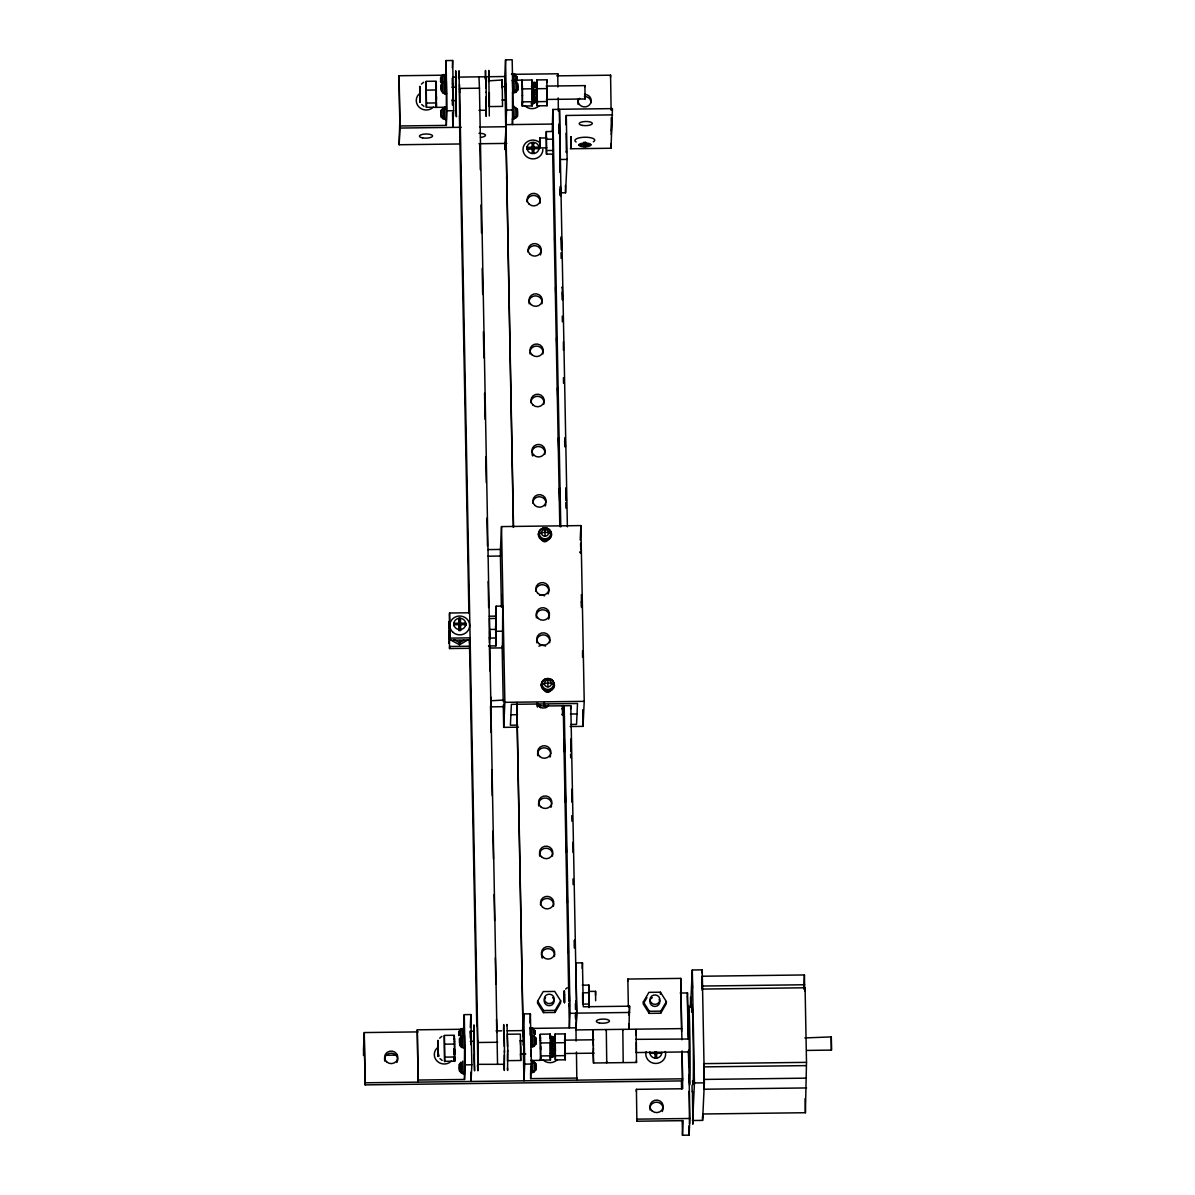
<?xml version="1.0" encoding="UTF-8"?>
<svg xmlns="http://www.w3.org/2000/svg" width="1195" height="1195" viewBox="0 0 1195 1195"><rect width="100%" height="100%" fill="white"/><g stroke="black" fill="none" stroke-linecap="round" stroke-linejoin="round"><path stroke-width="1.5" d="M446.377 93.24L446.318 107.236L436.399 107.356L436.265 84.262M445.601 79.363L445.63 77.541L445.72 79.811M444.54 1060.323L444.689 1061.713L444.256 1035.632M454.444 1058.576L454.578 1059.771L454.563 1049.554M454.578 1051.182L454.548 1054.498M463.809 1033.436L463.839 1031.614L463.944 1034.721M488.576 81.409L488.8 70.4L489.308 115.93M490.816 702.496L490.682 696.939L490.831 703.347M490.846 705.02L490.816 706.842L503.439 706.678M496.104 629.287L496.074 633.679L495.94 629.78M502.034 87.28L502.154 80.005L488.874 80.827M502.273 606.253L502.034 595.259L502.094 606.806M504.409 1055.036L504.245 1064.312L477.701 1064.327M505.873 99.872L505.515 83.381L505.784 103.188L505.873 99.872L502.049 100.007M507.636 1053.378L507.502 1060.652L520.736 1060.488L520.796 1046.506M522.305 85.801L522.364 106.28L522.439 95.406M530.774 1056.051L530.759 1049.942M540.678 1058.187L540.513 1039.874M555.421 1051.361L555.182 1040.352L555.122 1041.443M569.074 994.404L569.059 986.726L569.313 996.167M569.313 998.856L569.298 1000.768M569.343 999.528L569.328 1006.534L569.149 1004.054M687.932 1024.578L687.319 997.093M690.471 1006.145L690.62 997.048L691.068 1007.041M703.9 1073.932C704.064 1064.222 704.303 1089.526 703.945 1077.965M496.03 618.442L489.427 618.532L489.591 638.07L496.194 637.996L496.239 629.377L495.791 616.127L489.173 616.202M442.24 77.092L442.284 75.18L442.494 82.037M446.138 109.074L446.198 106.863M452.517 87.354L452.606 84.038L452.875 103.845L452.651 99.409M458.835 77.152L459.044 70.774L459.672 116.722M460.448 1031.166L460.493 1029.253L460.702 1036.11M461.195 1038.082C461.375 1031.957 461.673 1050.868 461.315 1046.148M470.725 1041.428L470.815 1038.111L471.099 1044.893M485.275 78.138L485.499 70.445L486.051 88.101M477.955 1059.009L477.791 1064.64M496.104 630.348L496.059 632.006L495.925 628.615M503.917 701.136C504.021 697.581 504.185 708.501 503.976 705.812M503.498 1030.897L503.707 1024.518L504.335 1046.491M514.97 76.181L515.03 74.269L515.239 81.126M515.732 83.112C515.956 76.838 516.15 98.423 515.807 90.043M532.238 98.468L531.984 86.667M533.807 1062.878C533.986 1056.918 534.284 1075.575 533.926 1070.929M569.208 992.925L569.104 989.953L569.238 993.896M569.074 993.344L569.178 992.194M580.247 552.643L580.277 551.537L580.352 553.016M575.945 1002.007L575.96 1000.872L575.915 1002.754M593.138 1042.1L593.198 1039.889L593.422 1046.088M635.889 1034.96L636.054 1029.448L636.502 1062.46L593.512 1062.997L593.049 1051.705M702.794 1114.293L702.705 1117.609L702.585 1116.578M443.001 83.038L443.046 82.111L443.136 92.911M442.867 108.73C443.106 106.385 443.285 121.92 442.972 117.767M461.076 1062.803C461.315 1060.443 461.494 1075.993 461.18 1071.84M515.613 107.819C515.867 105.698 516.016 120.874 515.702 116.871M533.194 1029.283L533.239 1028.342L533.433 1033.72M533.956 1036.199C534.21 1034.078 534.359 1049.255 534.045 1045.237M436.459 103.816L436.369 105.713M443.883 75.509L443.928 74.463L444.167 82.156M445.735 80.648L445.586 74.239L445.601 80.184M446.437 93.688L446.332 81.17L443.016 82.38C439.82 83.441 442.225 96.212 441.403 88.042M446.318 119.38L446.318 107.236L444.525 107.401M454.668 1057.889L454.608 1061.429L454.384 1056.873M485.454 79.348L485.573 76.599L485.977 84.143M462.092 1029.582L462.136 1028.536L462.375 1036.229M462.853 1036.498L462.898 1035.453L463.003 1047.597M489.353 105.937L489.367 92.598M464.033 1036.244L463.794 1028.312L463.809 1034.258M464.646 1047.761L464.511 1035.557M464.526 1073.454L464.496 1061.623M490.697 700.778L503.349 700.076M512.67 93.225L512.461 80.334L515.762 81.469L517.45 83.531L517.599 87.593L517.569 90.387L517.465 83.381L517.584 90.222L515.971 92.344L512.565 92.851M513.312 74.643L513.372 73.597L513.596 81.29M512.476 119.112L512.506 92.418M522.424 102.74L522.334 104.637M530.625 1035.497L530.67 1034.407L530.819 1047.492M530.655 1072.617L530.759 1066.313M532.283 1035.632C532.567 1033.227 532.746 1050.33 532.387 1045.789M562.247 287.95L562.292 286.875L562.472 300.079L562.233 292.148M540.633 1056.813L540.573 1060.353L530.655 1060.473M584.863 86.697L584.908 85.607L546.16 86.085M582.562 657.369L582.562 650.692M588.926 992.238L588.956 991.432L589.045 1000.812M702.585 989.072L805.086 987.787L806.505 1062.355L704.004 1063.64L703.915 1075.231M806.505 1062.355L805.4 1112.724L702.899 1113.994M398.876 79.931L399.07 75.748L443.509 75.195M399.713 123.862L399.145 144.744L460.404 143.968M399.145 144.744L400.026 125.968L399.07 75.748M418.101 1031.897L364.281 1032.57L363.489 1049.255L363.609 1055.529L364.296 1040.935L365.132 1084.881L682.554 1080.907L682.121 1050.928M365.132 1084.881L364.281 1032.57M419.699 97.841L419.908 90.88M436.324 87.788L436.1 81.2L426.182 81.32L426.406 107.236L436.399 107.356M436.324 107.102L435.966 81.604M445.556 74.568L442.269 75.449L440.656 77.57L440.656 82.022L440.641 81.111M441.418 88.938L441.418 84.322L441.538 91.178L443.226 93.24L446.542 94.046M441.284 114.63C441.269 99.215 441.567 127.432 441.269 113.734M452.546 112.509L452.83 127.387L453.622 110.702L452.666 60.497L446.049 60.572L445.496 82.619M400.026 125.968L446.318 125.385L447.005 110.791L446.049 60.572M452.308 67.906L452.666 60.497M417.279 1029.821L418.13 1082.132L417.279 1029.821L463.57 1029.253L464.257 1014.645L470.875 1014.57L471.831 1064.775L471.039 1081.46L470.86 1072.169M449.066 623.446L449.171 621.355L449.544 648.556L469.62 648.302M469.396 612.766L449.559 613.02L449.454 615.096L449.947 640.206L469.784 639.967M449.141 630.527L449.26 643.552L449.35 641.461M449.245 628.451L449.544 622.192M449.753 633.126L449.454 639.385L459.537 644.717L467.992 639.922M449.544 648.556L449.649 646.465L470.008 646.211M449.947 640.206L449.559 613.02M437.878 1049.927L437.908 1040.397L438.117 1056.455L437.938 1040.546M438.012 1047.104L438.117 1044.938M437.908 1051.914L438.012 1049.748M438.147 1046.925L438.132 1056.26M458.955 624.253L458.91 618.383L458.955 624.253L453.861 624.313L453.891 625.777L453.921 623.267L458.999 623.207M459.029 624.671L459.074 630.542L459.029 624.671L453.951 624.731M458.865 619.413L459.687 618.278L461.225 618.442A5.96 5.661 2.7 0 1 465.527 622.386L465.617 625.627L465.662 624.582L460.568 624.656L460.523 625.687M459.851 630.631L459.896 629.586L461.434 629.377A5.96 5.661 2.7 0 0 465.572 625.314L465.751 623.85M459.537 644.717L459.731 640.55M465.587 624.163L460.493 624.223L460.553 623.192L465.632 623.118L465.706 624.895M460.672 629.481L460.613 630.527L460.568 624.656M454.458 1039.575L454.309 1035.258L444.391 1035.393L444.615 1061.309L454.533 1061.175L454.548 1040.95M469.501 643.298L469.59 641.207M513.387 527.413L504.768 76.525L505.56 59.84L512.177 59.75L513.133 109.97L512.446 124.564L512.341 118.977M459.627 1043.011L459.627 1038.395L459.731 1045.416L459.612 1038.56L462.868 1035.766M459.492 1068.703L459.522 1064.147L459.597 1071.108L459.478 1067.807M505.56 59.84L506.516 110.045L505.067 149.689L505.754 135.095M506.59 179.026L506.695 176.95M418.235 1080.041L464.526 1079.458L465.213 1064.864L464.257 1014.645M470.262 1027.536L470.875 1014.57M489.338 643.044L489.367 637.398M489.621 639.713L489.591 631.348M516.808 78.855L516.703 81.066L516.718 76.45L516.837 80.662M517.465 87.982L517.569 85.771M517.33 113.674C517.345 96.855 517.405 130.808 517.315 109.238L514.014 106.549M495.626 617.128L496.149 606.179L502.751 606.104L502.453 647.884L489.681 648.048M488.531 645.972L495.94 645.883L496.149 606.179M570.135 726.53L583.04 726.366L584.221 701.345L580.875 525.591L501.512 526.592L500.332 551.612L501.392 607.12M527.085 148.344L527.144 147.299L532.223 147.239L532.178 148.285L526.995 149.076M531.79 84.173L531.984 79.99L512.147 80.244M522.29 106.026L532.208 105.907L531.984 79.99M518.451 727.172L503.692 727.367L504.873 702.331L501.512 526.592M532.925 103.293L532.88 104.338L531.342 104.353L531.387 103.323L533.702 103.188A5.96 5.661 2.7 0 0 537.272 100.514M532.208 149.748L532.253 148.703L527.159 148.763M538.811 148.195L533.717 148.255L533.762 147.224L538.855 147.149L538.915 148.927M531.581 99.648C538.661 97.99 537.675 99.439 537.167 105.847L547.086 105.728L546.877 79.811L536.943 79.931L536.809 91.507M533.747 149.719L533.792 148.688L538.885 148.613M537.167 105.847L536.943 79.931M546.742 82.589L546.877 79.811M517.121 723.02L517.301 703.93M546.294 148.031L546.503 154.155L553.121 154.08L552.927 131.495L546.324 131.584L546.175 138.441M546.503 154.155L546.324 131.584M567.386 526.831L559.424 109.387L552.807 109.462L552.269 131.525M557.677 75.853L557.781 73.776L511.49 74.344M558.857 124.101L558.782 133.526M559.902 172.468L559.559 109.268L612.452 108.611L611.004 148.255L570.269 148.763M521.931 982.454L522.021 980.378M522.588 1030.045L522.768 1026.4M522.812 1034.302L523.768 1013.898L530.386 1013.823L531.342 1064.043L530.655 1078.637L576.946 1078.054L576.841 1080.146L576.453 1052.018M565.847 124.743L566.281 115.467L612.572 114.884M560.589 192.843L565.549 192.768L567.132 159.398L566.281 115.467M523.768 1013.898L524.724 1064.118L523.948 1080.803L523.41 1052.9M570.642 709.023L570.807 705.677L544.352 706.006L544.457 703.93M570.986 145.148L571.135 139.979M529.953 1022.95L530.386 1013.823M535.674 1042.055L535.674 1037.439L535.778 1044.46L535.659 1041.159M537.63 1001.126L537.541 1003.202L543.471 1012.613L555.003 1012.464L560.574 1002.919L560.679 1000.842L554.734 991.432L543.217 991.581L537.63 1001.126L543.576 1010.522L543.471 1012.613M535.539 1067.747L535.569 1063.206L535.644 1070.152L535.644 1065.537M540.155 1034.586L540.573 1060.353M583.982 143.639L584.056 142.041L584.041 146.776L583.982 143.639L585.52 143.624L585.595 142.011M584.221 143.086L584.146 144.685L579.052 144.759M585.759 143.071L585.684 144.67L590.778 144.61M549.999 1038.231L550.193 1034.063L540.274 1034.183L540.439 1038.5M540.424 1058.979L540.498 1060.099L550.417 1059.98L550.193 1034.063M555.003 1012.464L555.092 1010.372L560.679 1000.842M555.257 1056.41L555.376 1059.92L565.295 1059.801L565.086 1033.884L555.152 1034.004L554.988 1041.876M555.376 1059.92L555.152 1034.004M580.202 539.901L580.875 525.591M564.309 999.274L564.458 994.106M564.876 1038.052L565.086 1033.884M610.481 77.287L610.585 75.195L556.75 75.868M611.272 130.972L611.257 117.558M611.228 134.572L612.019 117.887M564.189 705.827L570.06 1013.33L569.373 1027.924L568.91 1003.695M570.807 705.752L576.677 1013.24L575.885 1029.926L681.688 1028.611M576.02 1029.821L576.812 1013.136L575.841 962.916L582.458 962.826L583.294 1006.773L629.586 1006.19L628.928 1029.149L628.689 1023.682M582.204 968.398L582.458 962.826M582.323 985.173L588.941 985.098L588.791 991.955M589.12 1007.669L588.941 985.098M627.733 981.14L627.838 979.049L680.732 978.391L681.912 1039.77M629.153 1015.466L629.586 1006.19M636.323 1091.408L636.412 1089.332L682.703 1088.75L682.001 1051.615M689.888 1118.475L689.097 1135.16L682.479 1135.25L683.182 1120.656L636.89 1121.224L636.98 1119.147L689.888 1118.475L688.589 1050.181M643.343 1001.888L643.239 1003.979L649.184 1013.375L660.701 1013.226L666.287 1003.68L666.377 1001.604L660.447 992.194L648.915 992.343L643.343 1001.888L649.288 1011.284L649.184 1013.375M654.994 1054.304L655.039 1053.273L649.946 1053.333M654.965 1052.84L655.009 1051.809M656.533 1054.289L656.578 1053.243L661.671 1053.183M656.503 1052.825L656.548 1051.779M660.342 994.285L660.447 992.194M660.701 1013.226L660.805 1011.134L666.377 1001.604M680.732 978.391L681.613 1031.569M687.319 996.66L687.483 992.94L680.194 993.045M690.516 1007.519L692.293 969.981L702.212 969.862L704.363 1082.834L702.6 1120.387L692.682 1120.507L694.444 1082.969L692.293 969.981M702.062 973.044L702.212 969.862M803.742 989.116L804.414 974.956L701.913 976.24M805.086 987.787L804.832 991.342M534.225 98.692L534.105 103.218C528.235 102.262 534.777 104.353 534.27 102.128M552.553 1054.677L552.314 1057.291L551.164 1036.423L550.805 1038.126M532.432 85.846C537.586 72.581 535.748 99.409 537.242 101.65L534.822 102.441L533.971 100.29L532.955 82.35L532.268 86.174L532.597 84.053M531.551 103.278L531.715 102.172M534.987 86.145L535.674 82.948L533.164 82.545L534.822 102.441M426.047 81.559L426.406 107.401M444.659 81.708L444.824 94.076M445.899 81.469L446.108 82.201M455.922 87.519L456.057 99.708M478.986 110.328L486.036 110.239L486.171 96.81M502.214 86.936L502.363 88.266M489.293 106.579L502.527 106.415L502.154 80.005M514.089 80.827L514.223 92.657M531.387 86.279L536.928 86.204L536.913 91.552M537.153 99.499L536.973 86.294M454.175 1035.662L454.712 1050.883M546.787 137.918L539.737 138.008L539.707 143.251L539.871 147.911L546.922 147.821M539.871 147.911L539.737 138.008M546.862 86.488L546.996 98.677M546.324 138.172L546.459 147.732M474.131 1041.592L474.355 1054.468M477.149 1025.982L477.253 1024.847L477.88 1070.795L477.477 1065.029M566.071 133.213L566.385 152.527L566.281 151.496M570.986 136.618L571.15 148.509L571.016 136.723L571.061 141.593M546.339 99.454L585.087 98.976L584.908 85.607M563.428 350.299L563.442 341.606M506.904 1025.609L507.009 1024.474L507.83 1052.093M520.422 1041.009L520.647 1045.192M534.972 1034.034L534.912 1030.688L531.581 1027.67L531.79 1033.69M581.367 594.602L581.577 607.478L581.353 601.264M550.402 1053.631L550.372 1043.384M573.017 852.438L572.988 842.191M565.28 1053.437L565.101 1040.233M576.05 1002.635L575.9 1001.305L575.811 1002.396M588.523 991.432L595.573 991.342L595.528 995.301M593.512 1062.997L593.064 1029.985L592.929 1043.16M606.223 1030.628L606.298 1029.806L606.746 1062.833L606.552 1061.1M622.744 1030.419L622.819 1029.612L623.192 1062.31M689.067 1039.008L635.815 1039.351M635.994 1052.556L689.276 1051.884L689.127 1038.813M692.353 1092.006L692.428 1091.199L692.876 1124.211L692.592 1120.073M804.892 1037.932L831.272 1036.901L831.451 1050.106L806.759 1050.42M831.451 1050.106L831.272 1036.901M649.916 1051.869L650.065 1054.065A5.96 5.661 2.7 0 0 654.352 1058.008L657.444 1057.978A5.96 5.661 2.7 0 0 661.582 1053.915L661.761 1052.451M532.402 85.263L532.776 82.873M534.942 85.667L535.3 83.262M532.851 85.696L533.358 83.441L535.868 83.799M551.059 1039.77L551.373 1036.618L553.882 1037.021L555.451 1055.708L553.031 1056.514L552.18 1054.363L552.314 1057.291M533.015 86.862L533.567 84.965L536.062 85.248M551.224 1040.935L551.567 1037.514L554.077 1037.872M551.164 1036.423L553.703 1036.842L550.985 1036.946M538.333 534.509C541.186 531.82 548.789 531.446 551.552 534.344M541.201 685.153C544.069 682.464 551.657 682.091 554.42 684.989M552.254 1054.722L552.404 1057.082L549.76 1057.336M533.164 88.415L533.762 87.011L536.256 87.19M551.373 1042.488L551.776 1039.038L554.271 1039.321M644.165 1002.381L646.958 997.616M461.091 1062.146L459.478 1064.252L459.612 1070.944L461.3 1073.005L464.631 1073.812M533.314 90.282L536.435 89.491L535.778 90.312M551.522 1044.355L551.985 1041.084L554.465 1041.263L554.45 1051.48M554.002 1044.385L554.644 1043.564L552.18 1043.534L553.031 1056.514M545.921 707.604L548.52 705.05M421.462 84.098L423.627 82.276M439.67 1038.171L441.836 1036.349M565.608 989.101L567.222 987.742M463.869 640.236L459.627 642.641L453.876 639.579M444.465 107.416L442.882 108.073C440.268 110.806 440.611 116.288 443.091 118.932L446.422 119.739M555.361 1054.722L552.941 1055.469L552.105 1053.452M533.448 92.314L535.913 92.194M551.657 1046.387L554.121 1046.267M555.257 1053.079L552.822 1053.691L552.015 1052.108M537.242 101.65L536.913 96.914L534.479 97.392L533.702 96.332M459.687 618.278L458.148 618.487A5.96 5.661 2.7 0 0 454.01 622.535L454.055 625.463A5.96 5.661 2.7 0 0 458.357 629.406L459.896 629.586M550.193 1057.426L551.731 1057.216A5.96 5.661 2.7 0 0 554.375 1055.708M512.55 118.917L515.837 118.036L517.45 115.915L517.435 111.464M463.765 1028.641L460.478 1029.522L458.865 1031.643L458.999 1035.692M530.879 1047.298L534.18 1046.402C536.794 1043.668 536.45 1038.186 533.971 1035.542L530.64 1034.736M530.759 1072.991L534.045 1072.094L535.659 1069.988L535.524 1063.296L532.223 1060.622M531.626 103.069L534.195 103.024M549.67 1056.888L552.239 1056.828M452.8 77.167L456.52 77.122M460.224 77.078L504.768 76.525M452.039 87.265L455.728 87.22M501.87 86.637L505.56 86.593M497.538 1064.088L479.449 88.191L459.612 88.43L459.522 84.472M426.495 90.103L436.414 89.983M522.23 84.427L522.066 80.125L522.379 88.908L532.298 88.774M537.257 88.714L547.176 88.594M452.218 100.634L455.907 100.589M426.6 103.054L436.519 102.934M522.484 101.859L532.402 101.739M537.362 101.68L547.28 101.545M447.005 110.791L453.622 110.702M506.516 110.045L513.133 109.97M553.18 124.056L505.829 124.653L513.521 527.189M461.18 127.282L399.922 128.059L398.966 77.839M479.748 127.058L505.739 126.73M546.593 139.232L553.195 139.158M478.956 143.744L506.799 143.4M579.037 145.237L584.116 145.178M590.748 145.088L585.669 145.163L585.58 146.761L585.52 143.624M546.683 150.525L553.3 150.45M560.515 159.488L567.132 159.398M487.844 549.595L500.466 549.431M487.933 556.198L500.556 556.034M489.636 629.466L496.239 629.377M496.627 631.289L503.244 631.199M450.037 638.115L469.874 637.876M504.873 702.331L584.221 701.345M510.892 714.759L517.51 714.685M570.418 714.027L577.021 713.938M517.749 725.096L510.399 725.201L511.385 704.333L577.514 703.511L576.528 724.364L571.016 724.439M804.713 989.042L804.593 984.755L702.092 986.039L702.212 990.326M589.195 992.746L582.592 992.836L582.682 1004.114L589.299 1004.039M543.576 1010.522L555.092 1010.372M649.288 1011.284L660.805 1011.134M576.812 1013.136L629.705 1012.464M570.06 1013.33L576.677 1013.24M531.551 1028.402L575.99 1027.834L576.095 1041.084M470.083 1031.255L473.788 1031.21M496.074 1030.926L501.631 1030.852M507.203 1030.792L523.918 1030.583M507.143 1034.243L520.363 1034.078L520.557 1053.198M470.247 1041.338L473.937 1041.293M520.079 1040.711L523.768 1040.666M564.369 1040.158L593.9 1039.784M497.658 1042.264L477.821 1042.503L459.612 88.43L459.672 92.762M444.704 1044.176L454.623 1044.057M540.588 1042.981L550.507 1042.847M555.466 1042.787L565.384 1042.667M385.88 1055.26L397.024 1055.11M520.258 1054.08L525.8 1054.02M549.79 1053.721L553.479 1053.676M564.548 1053.527L594.079 1053.168M444.809 1057.127L454.727 1057.007M540.693 1055.932L550.611 1055.812M555.57 1055.753L565.489 1055.618M465.213 1064.864L471.831 1064.775M524.724 1064.118L531.342 1064.043M703.855 1066.881L806.356 1065.611M365.237 1082.789L682.659 1078.816M806.565 1087.943L704.064 1089.228L703.885 1079.429L806.386 1078.144M694.444 1082.969L704.363 1082.834M548.759 678.73L549.386 678.655A5.706 5.422 2.7 0 1 553.36 682.554L553.404 685.362A5.706 5.422 2.7 0 1 547.967 689.455L546.488 689.291A5.706 5.422 2.7 0 1 542.366 685.497L542.321 682.703A5.706 5.422 2.7 0 1 547.758 678.611M511.684 73.746L515 74.538L516.703 76.614L516.763 79.96M529.893 1027.82L531.551 1027.984M464.75 1048.12L461.434 1047.313L459.746 1045.252L459.731 1040.8M459.627 619.309L460.448 618.353L460.493 624.223M544.95 529.534L545.861 529.639A3.51 3.331 2.7 0 1 548.385 531.954L548.415 533.687A3.51 3.331 2.7 0 1 545.069 536.196L544.158 536.092A3.51 3.331 2.7 0 1 541.634 533.777L541.604 532.044A3.51 3.331 2.7 0 1 544.95 529.534L545.069 536.196M548.834 678.596L547.728 678.461A6.423 6.095 2.7 0 0 546.294 690.456L547.952 690.635A6.423 6.095 2.7 0 0 549.386 678.655M547.818 680.179L548.729 680.284A3.51 3.331 2.7 0 1 551.268 682.599L551.298 684.332A3.51 3.331 2.7 0 1 547.952 686.841L547.041 686.737A3.51 3.331 2.7 0 1 544.517 684.421L544.472 682.689A3.51 3.331 2.7 0 1 547.818 680.179L547.952 686.841M533.582 94.375L536.779 94.539L536.032 94.076L536.913 96.914M554.241 1048.149L554.988 1048.598L551.791 1048.448M562.233 710.95L563.069 711.981M421.745 104.562L423.956 106.34M439.954 1058.636L442.165 1060.413M536.6 703.945L540.633 707.664M554.346 1049.927L555.122 1050.988L552.688 1051.451L551.911 1050.39M536.241 97.407L537.048 99.006L534.613 99.618L533.807 98.035M536.316 98.632L537.153 100.649L534.733 101.396L533.896 99.394M585.087 98.976L584.938 95.973M513.984 106.206L514.164 119.022L514.059 117.409M488.934 80.17L489.084 81.559M478.971 76.674L479.449 88.191M459.119 76.928L459.313 78.691M452.308 84.008L452.293 78.287M419.729 86.473L419.908 102.397L419.729 86.473L419.774 93.703M689.112 1091.244L689.485 1123.942M636.337 1052.422L636.337 1042.309M636.502 1062.46L636.308 1060.727M595.573 991.342L595.648 1000.738M490.816 706.842L490.727 705.364M564.339 990.849L564.458 1002.65L564.339 990.849L564.354 996.197M530.296 1034.063L530.446 1035.438M532.193 1060.279L532.298 1072.423M520.736 1060.488L520.422 1054.558M503.782 1030.673L504.081 1034.885M464.452 1061.055L464.586 1047.313M462.764 1061.145L462.943 1073.961L462.823 1072.348M534.045 100.649L534.031 102.77M438.311 1053.153L438.55 1054.617A5.96 5.661 2.7 0 0 439.177 1055.977M593.303 1052.392L593.437 1047.821M444.585 107.192L444.659 119.216M507.382 1068.031L507.636 1070.421L507.606 1050.121M454.473 1054.707L454.324 1050.3M569.149 999.364L569.208 1001.066M529.997 1028.178L530.132 1033.705M485.723 110.627L486.126 116.393L486.245 92.06M523.813 1054.767L523.993 1057.261L523.724 1037.454L523.634 1045.356M507.292 1035.617L507.576 1046.671M503.931 1064.7L504.335 1070.466L504.38 1050.883M588.911 1001.544L589.075 1006.145M546.847 98.692L547.086 105.728M532.089 102.397L532.208 105.907M565.056 1052.765L565.295 1059.801M550.297 1056.47L550.417 1059.98M454.414 1057.665L454.533 1061.175M805.101 1098.638L805.4 1112.724M522.23 83.187L522.29 86.712M540.439 1037.26L540.498 1040.785M505.918 88.848C506.157 93.658 505.709 77.899 506.008 86.832M471.218 1043.579C471.472 1048.015 471.009 1032.779 471.308 1041.562M454.473 1038.335L454.533 1041.861M569.253 992.925L569.283 996.346M569.119 1000.2L569.089 996.929L569.044 999.767M504.245 1034.825L504.514 1052.123M490.667 705.633L490.861 710.144L490.831 704.199M455.713 101.052L456.37 116.766L455.728 70.819L455.534 87.743M473.922 1055.125L474.579 1070.839L473.937 1024.892L473.743 1041.801M454.249 1051.869L454.309 1054.587M804.414 974.956L804.593 984.755M702.526 1116.892L702.6 1120.387M692.01 1085.314L692.114 1090.871M687.483 992.94L688.365 1039.097M688.917 1125.944L689.097 1135.16M681.464 1081.714L681.613 1089.093M682.211 1120.477L682.479 1135.25M656.578 1053.243L656.667 1058.083M655.039 1053.273L655.129 1058.098M636.412 1089.332L636.89 1121.224M610.585 75.195L611.108 110.239M627.838 979.049L628.361 1006.952M610.914 143.549L611.004 148.255M582.727 709.725L583.04 726.366M571.09 143.056L571.18 147.881M570.941 137.246L571.031 142.071M571.061 143.534L571.15 148.374M565.414 185.449L565.549 192.768M557.781 73.776L557.886 87.011M558.244 97.945L558.349 111.195M559.843 189.437L559.947 195.024M561.053 252.802L561.157 258.389M562.262 316.167L562.367 321.754M563.442 377.665L563.547 383.251M564.652 441.03L564.757 446.616M565.818 502.527L565.922 508.114M570.627 754.105L570.702 757.839M571.793 815.617L571.897 821.204M573.003 878.967L573.107 884.569M574.183 940.48L574.317 947.934M575.392 1003.83L575.497 1009.476M575.572 1013.151L575.676 1018.767M575.467 1014.749L575.527 1018.409M552.807 109.462L560.784 526.92M552.688 153.886L559.813 526.607M563.218 705.513L568.835 999.976M564.413 997.183L564.473 1002.5M533.717 148.255L533.672 142.384L533.627 143.43L532.089 143.445L532.134 142.414L532.178 148.285M533.792 148.688L533.881 153.513M544.278 702.421L544.352 706.006M532.253 148.703L532.343 153.528M530.55 1073.05L530.655 1078.637M516.852 702.376L523.081 1028.507M517.121 723.094L523.276 1045.461M502.139 645.957L503.2 701.465M503.274 705.169L503.692 727.367M495.746 624.731L495.91 633.843M495.566 626.165L495.701 633.335M495.761 636.92L495.94 645.883M479.792 143.534L480.3 169.63M480.973 205.032L481.51 232.98M482.183 268.382L482.675 294.478M483.392 331.747L483.885 357.828M484.558 393.23L485.065 419.326M485.767 456.595L486.275 482.675M486.948 518.092L487.485 546.04M488.157 581.442L488.65 607.523M489.367 644.792L489.86 670.888M490.533 706.29L491.04 732.386M491.742 769.655L492.25 795.736M492.923 831.137L493.46 859.085M494.132 894.502L494.625 920.583M495.342 957.852L495.835 983.948M496.508 1019.35L496.761 1032.39M459.418 115.84L468.918 613.364M469.426 639.459L476.775 1025.19M452.293 99.499L452.397 105.07M446.213 119.814L446.318 125.385M463.57 1029.253L463.675 1034.825M464.422 1073.887L464.526 1079.458M440.746 82.575L440.686 77.466L440.791 81.618M458.925 1034.975L458.88 1031.479L458.985 1034.78M449.439 624.268L449.544 637.293M419.833 95.017L419.923 102.187M445.795 79.901L445.825 82.186M459.612 1067.389L459.597 1066.493M441.538 87.623L441.523 86.727M441.403 113.316L441.388 112.42M440.776 80.707L440.761 79.796M703.93 1076.62L703.885 1079.429M565.16 446.213L565.175 437.519L565.414 447.079M560.365 195.129L560.38 186.45L560.619 196.01M522.379 88.908L522.469 95.734M535.778 1039.844L535.793 1040.74M535.031 1033.824L534.942 1030.583L534.897 1034.243M523.455 1033.974C523.186 1024.653 523.619 1043.818 523.335 1034.362M524.082 1066.597C523.798 1057.261 524.246 1076.441 523.963 1066.986M505.873 87.22L505.888 88.072M505.873 112.524C505.59 103.188 506.038 122.368 505.754 112.913M505.246 79.901C504.977 70.475 505.41 89.73 505.127 80.304M496.089 624.985L496.089 626.763M495.895 629.167L495.85 625.747M486.156 86.159L486.126 92.433M477.91 1040.561L478.105 1058.128M471.188 1041.95L471.203 1042.802M445.615 81.036L445.63 81.887M703.81 1074.305L703.84 1076.889M574.989 947.59L574.75 939.658L574.72 946.649M569.373 996.047L569.403 998.632M568.999 997.213L568.954 992.179M540.648 1046.372L540.678 1049.807M496.119 626.688L496.134 628.406M490.891 703.153L490.906 704.871M463.735 1033.585L463.75 1035.303M452.965 113.181L452.95 116.677L452.83 112.718M445.526 79.512L445.75 81.514M569.298 997.631L569.417 1001.081M569.029 993.598L569.089 995.629M496.104 628.062L496.149 630.034M436.459 96.481L436.489 99.334M384.745 1061.145A6.617 6.274 2.7 0 1 391.855 1053.198A6.617 6.274 2.7 0 1 396.889 1062.504M451.351 1061.175A9.918 9.411 2.7 0 1 437.325 1061.354A9.918 9.411 2.7 0 1 437.071 1048.03M453.741 1052.048A9.918 9.411 2.7 0 1 454.13 1054.483M433.322 107.162A9.918 9.411 2.7 0 1 419.281 107.326A9.918 9.411 2.7 0 1 419.027 94.017M584.489 94.36A6.617 6.274 2.7 0 1 591.211 101.097A6.617 6.274 2.7 0 1 583.578 106.833A6.617 6.274 2.7 0 1 578.186 99.08M578.156 104.428A6.617 6.274 2.7 0 1 579.754 98.334M584.385 96.436A6.617 6.274 2.7 0 1 591.122 102.636M478.986 133.317A6.617 2.091 -1.1 0 1 485.454 135.05A6.617 2.091 -1.1 0 1 480.51 137.395M542.859 149.345A9.918 9.411 2.7 0 1 530.55 158.606A9.918 9.411 2.7 0 1 524.261 144.879A9.918 9.411 2.7 0 1 539.826 142.728M539.124 105.832A9.918 9.411 2.7 0 1 525.098 106.011M536.749 97.99A4.959 4.705 2.7 0 1 536.316 101.56M665.256 1051.48A9.918 9.411 2.7 0 1 655.906 1063.46A9.918 9.411 2.7 0 1 646.092 1051.719M659.117 999.334A4.959 4.705 2.7 0 1 654.95 1006.444A4.959 4.705 2.7 0 1 650.528 999.438M651.29 998.452A4.959 4.705 2.7 0 1 652.306 997.691M650.125 1110.125A6.617 6.274 2.7 0 1 657.235 1102.193A6.617 6.274 2.7 0 1 662.269 1111.499M544.89 527.966A5.706 5.422 2.7 0 0 539.438 532.059L539.498 534.867A5.706 5.422 2.7 0 0 543.606 538.646L545.084 538.811A5.706 5.422 2.7 0 0 550.536 534.718L550.477 531.909A5.706 5.422 2.7 0 0 546.369 528.13M562.128 708.859A6.617 6.274 2.7 0 1 562.247 715.133M561.979 708.426A6.423 6.095 2.7 0 1 562.098 714.52M562.218 706.768A6.617 6.274 2.7 0 1 562.337 713.042M536.899 642.865A6.617 6.274 2.7 0 1 543.128 634.874A6.617 6.274 2.7 0 1 549.67 642.701M549.192 617.591A6.617 6.274 2.7 0 1 548.565 619.115M536.421 617.755A6.617 6.274 2.7 0 1 541.798 609.838A6.617 6.274 2.7 0 1 549.386 615.963M535.689 591.032A6.617 6.274 2.7 0 1 543.889 584.863A6.617 6.274 2.7 0 1 548.087 594.005M544.815 705.722A6.617 6.274 2.7 0 1 537.317 702.884M548.042 538.557A3.301 3.137 2.7 0 1 544.801 541.738A3.301 3.137 2.7 0 1 541.44 538.646M550.82 690.023A3.301 3.137 2.7 0 1 544.442 690.098M553.927 999.707A4.959 4.705 2.7 0 1 547.952 1005.548A4.959 4.705 2.7 0 1 545.577 997.691M552.598 997.601A4.959 4.705 2.7 0 1 553.404 998.572M557.154 1059.845A9.918 9.411 2.7 0 1 543.128 1060.025M691.636 1012.105A39.689 0.792 89.3 0 1 693.249 1042.906A39.689 0.792 89.3 0 1 692.577 1080.728M688.305 1037.29A39.689 0.792 89.3 0 1 689.007 1008.386A39.689 0.792 89.3 0 1 690.112 1066.089A39.689 0.792 89.3 0 1 689.022 1074.947M688.798 1067.12A39.689 0.792 89.3 0 1 688.469 1051.062M576.154 142.026A9.918 3.122 -1.1 0 1 584.967 137.231A9.918 3.122 -1.1 0 1 593.332 141.817M527.966 252.025A6.617 6.274 2.7 0 1 536.182 245.856A6.617 6.274 2.7 0 1 540.364 254.998M530.147 354.064A6.617 6.274 2.7 0 1 529.878 352.45M530.072 350.822A6.617 6.274 2.7 0 1 538.094 346.281A6.617 6.274 2.7 0 1 542.918 353.914M527.01 201.806A6.617 6.274 2.7 0 1 534.374 195.487A6.617 6.274 2.7 0 1 540.035 203.269M548.072 706.155A6.617 6.274 2.7 0 1 536.943 703.482M537.541 707.082A6.617 6.274 2.7 0 1 536.854 705.573M529.176 303.859A6.617 6.274 2.7 0 1 535.42 295.867A6.617 6.274 2.7 0 1 541.962 303.694M530.849 402.655A6.617 6.274 2.7 0 1 538.198 396.352A6.617 6.274 2.7 0 1 543.874 404.119M545.786 504.559A6.617 6.274 2.7 0 1 545.159 506.082M532.761 503.095A6.617 6.274 2.7 0 1 539.259 496.732A6.617 6.274 2.7 0 1 545.981 502.931M532.746 455.997A6.617 6.274 2.7 0 1 532.059 454.503M531.805 452.875A6.617 6.274 2.7 0 1 539.154 446.557A6.617 6.274 2.7 0 1 544.83 454.339M551.537 805.833A6.617 6.274 2.7 0 1 550.91 807.357M538.766 805.998A6.617 6.274 2.7 0 1 544.143 798.081A6.617 6.274 2.7 0 1 551.731 804.205M539.557 595.304A6.617 6.274 2.7 0 1 544.591 595.872M538.93 646.166A6.617 6.274 2.7 0 1 545.547 646.092M550.581 755.628A6.617 6.274 2.7 0 1 549.954 757.152M537.81 755.778A6.617 6.274 2.7 0 1 543.187 747.861A6.617 6.274 2.7 0 1 550.775 754M539.722 856.217A6.617 6.274 2.7 0 1 545.966 848.226A6.617 6.274 2.7 0 1 552.493 856.053M540.424 904.809A6.617 6.274 2.7 0 1 547.788 898.491A6.617 6.274 2.7 0 1 553.464 906.273M542.336 958.151A6.617 6.274 2.7 0 1 541.649 956.642M541.38 955.014A6.617 6.274 2.7 0 1 548.744 948.696A6.617 6.274 2.7 0 1 554.42 956.478M453.114 89.162L453.084 90.984L452.995 84.382L453.114 89.162M470.412 1032.644L470.546 1038.141L470.471 1031.599L470.412 1032.644M501.198 554.181L501.168 556.004L501.078 549.401L501.198 554.181M502.931 647.69L503.17 658.684L502.99 645.479L502.931 647.69M524.232 1042.578L524.202 1044.4L524.112 1037.798L524.232 1042.578M553.703 188.735L553.942 199.729L553.763 186.525L553.703 188.735M554.659 238.955L554.898 249.949L554.719 236.744L554.659 238.955M555.615 289.16L555.869 300.169L555.675 286.964L555.615 289.16M556.571 339.38L556.825 350.374L556.676 337.304L556.571 339.38M557.542 389.6L557.781 400.594L557.632 387.509L557.542 389.6M558.498 439.805L558.737 450.799L558.558 437.594L558.498 439.805M559.454 490.025L559.693 501.019L559.544 487.933L559.454 490.025M561.277 238.866L561.516 249.86L561.336 236.655L561.277 238.866M564.249 741.094L564.488 752.088L564.309 738.883L564.249 741.094M565.205 791.314L565.444 802.308L565.265 789.103L565.205 791.314M566.071 489.935L566.31 500.944L566.131 487.739L566.071 489.935M566.161 841.519L566.4 852.513L566.221 839.308L566.161 841.519M567.117 891.739L567.356 902.733L567.177 889.528L567.117 891.739M568.073 941.959L568.327 952.953L568.148 939.748L568.073 941.959M570.851 741.019L571.105 752.013L570.956 738.928L570.851 741.019M571.822 791.224L572.061 802.218L571.912 789.148L571.822 791.224M580.636 544.293L580.77 549.79L580.695 543.247L580.636 544.293M692.204 979.512L692.398 988.31L692.249 977.749L692.204 979.512M693.981 1072.916L694.175 1081.714L694.071 1071.243L693.981 1072.916M702.122 979.392L702.316 988.19L702.197 977.719L702.122 979.392M527.219 146.567L527.279 149.494A5.96 5.661 2.7 0 0 531.566 153.438L534.658 153.408A5.96 5.661 2.7 0 0 538.796 149.345L538.736 146.417A5.96 5.661 2.7 0 0 534.449 142.474L531.357 142.519A5.96 5.661 2.7 0 0 527.219 146.567M579.172 144.505L579.127 145.476A5.96 1.882 -1.1 0 0 583.279 146.761L586.357 146.716A5.96 1.882 -1.1 0 0 590.644 145.342L590.688 144.371A5.96 1.882 -1.1 0 0 586.536 143.086L583.444 143.131A5.96 1.882 -1.1 0 0 579.172 144.505M546.503 528.011L544.845 527.817A6.423 6.095 2.7 0 0 543.411 539.811L545.084 539.991A6.423 6.095 2.7 0 0 546.503 528.011M546.533 528.339L544.815 528.16A6.617 6.274 2.7 0 0 543.337 540.513L545.054 540.708A6.617 6.274 2.7 0 0 546.533 528.339M549.416 678.984L547.698 678.79A6.617 6.274 2.7 0 0 546.22 691.158L547.937 691.352A6.617 6.274 2.7 0 0 549.416 678.984M454.219 1052.392L454.294 1048.612L454.219 1052.392M599.472 1022.995A6.617 2.091 -1.1 0 0 609.48 1021.053A6.617 2.091 -1.1 0 0 599.636 1019.38A6.617 2.091 -1.1 0 0 599.472 1022.995M386.612 1061.847A6.617 6.274 2.7 0 0 397.621 1058.889A6.617 6.274 2.7 0 0 389.376 1051.301A6.617 6.274 2.7 0 0 386.612 1061.847M422.597 137.918A6.617 2.091 -1.1 0 0 432.605 135.991A6.617 2.091 -1.1 0 0 422.761 134.303A6.617 2.091 -1.1 0 0 422.597 137.918M651.514 1003.023A4.959 4.705 2.7 0 0 659.774 1000.812A4.959 4.705 2.7 0 0 653.59 995.121A4.959 4.705 2.7 0 0 651.514 1003.023M651.992 1110.842A6.617 6.274 2.7 0 0 663.001 1107.884A6.617 6.274 2.7 0 0 654.755 1100.296A6.617 6.274 2.7 0 0 651.992 1110.842M452.83 632.185A9.918 9.411 2.7 0 0 469.351 627.763A9.918 9.411 2.7 0 0 456.983 616.381A9.918 9.411 2.7 0 0 452.83 632.185M538.766 643.567A6.617 6.274 2.7 0 0 549.775 640.61A6.617 6.274 2.7 0 0 541.529 633.036A6.617 6.274 2.7 0 0 538.766 643.567M538.288 618.457A6.617 6.274 2.7 0 0 549.297 615.515A6.617 6.274 2.7 0 0 541.051 607.926A6.617 6.274 2.7 0 0 538.288 618.457M537.795 593.347A6.617 6.274 2.7 0 0 548.819 590.405A6.617 6.274 2.7 0 0 540.573 582.816A6.617 6.274 2.7 0 0 537.795 593.347M582.338 125.415A6.617 2.091 -1.1 0 0 592.347 123.473A6.617 2.091 -1.1 0 0 582.518 121.8A6.617 2.091 -1.1 0 0 582.338 125.415M545.801 1002.261A4.959 4.705 2.7 0 0 554.062 1000.051A4.959 4.705 2.7 0 0 547.878 994.359A4.959 4.705 2.7 0 0 545.801 1002.261M530.087 254.341A6.617 6.274 2.7 0 0 541.096 251.398A6.617 6.274 2.7 0 0 532.851 243.81A6.617 6.274 2.7 0 0 530.087 254.341M531.999 354.781A6.617 6.274 2.7 0 0 543.008 351.823A6.617 6.274 2.7 0 0 534.762 344.235A6.617 6.274 2.7 0 0 531.999 354.781M532.97 404.986A6.617 6.274 2.7 0 0 543.979 402.043A6.617 6.274 2.7 0 0 535.733 394.455A6.617 6.274 2.7 0 0 532.97 404.986M529.131 204.136A6.617 6.274 2.7 0 0 540.14 201.178A6.617 6.274 2.7 0 0 531.894 193.59A6.617 6.274 2.7 0 0 529.131 204.136M531.043 304.561A6.617 6.274 2.7 0 0 542.052 301.603A6.617 6.274 2.7 0 0 533.807 294.03A6.617 6.274 2.7 0 0 531.043 304.561M533.926 455.205A6.617 6.274 2.7 0 0 544.935 452.248A6.617 6.274 2.7 0 0 536.689 444.659A6.617 6.274 2.7 0 0 533.926 455.205M534.882 505.425A6.617 6.274 2.7 0 0 545.891 502.468A6.617 6.274 2.7 0 0 537.645 494.879A6.617 6.274 2.7 0 0 534.882 505.425M540.633 806.7A6.617 6.274 2.7 0 0 551.642 803.757A6.617 6.274 2.7 0 0 543.396 796.169A6.617 6.274 2.7 0 0 540.633 806.7M539.677 756.495A6.617 6.274 2.7 0 0 550.686 753.537A6.617 6.274 2.7 0 0 542.44 745.949A6.617 6.274 2.7 0 0 539.677 756.495M541.589 856.92A6.617 6.274 2.7 0 0 552.598 853.962A6.617 6.274 2.7 0 0 544.352 846.374A6.617 6.274 2.7 0 0 541.589 856.92M543.501 957.344A6.617 6.274 2.7 0 0 554.51 954.402A6.617 6.274 2.7 0 0 546.264 946.813A6.617 6.274 2.7 0 0 543.501 957.344M542.545 907.139A6.617 6.274 2.7 0 0 553.554 904.182A6.617 6.274 2.7 0 0 545.308 896.594A6.617 6.274 2.7 0 0 542.545 907.139"/></g></svg>
